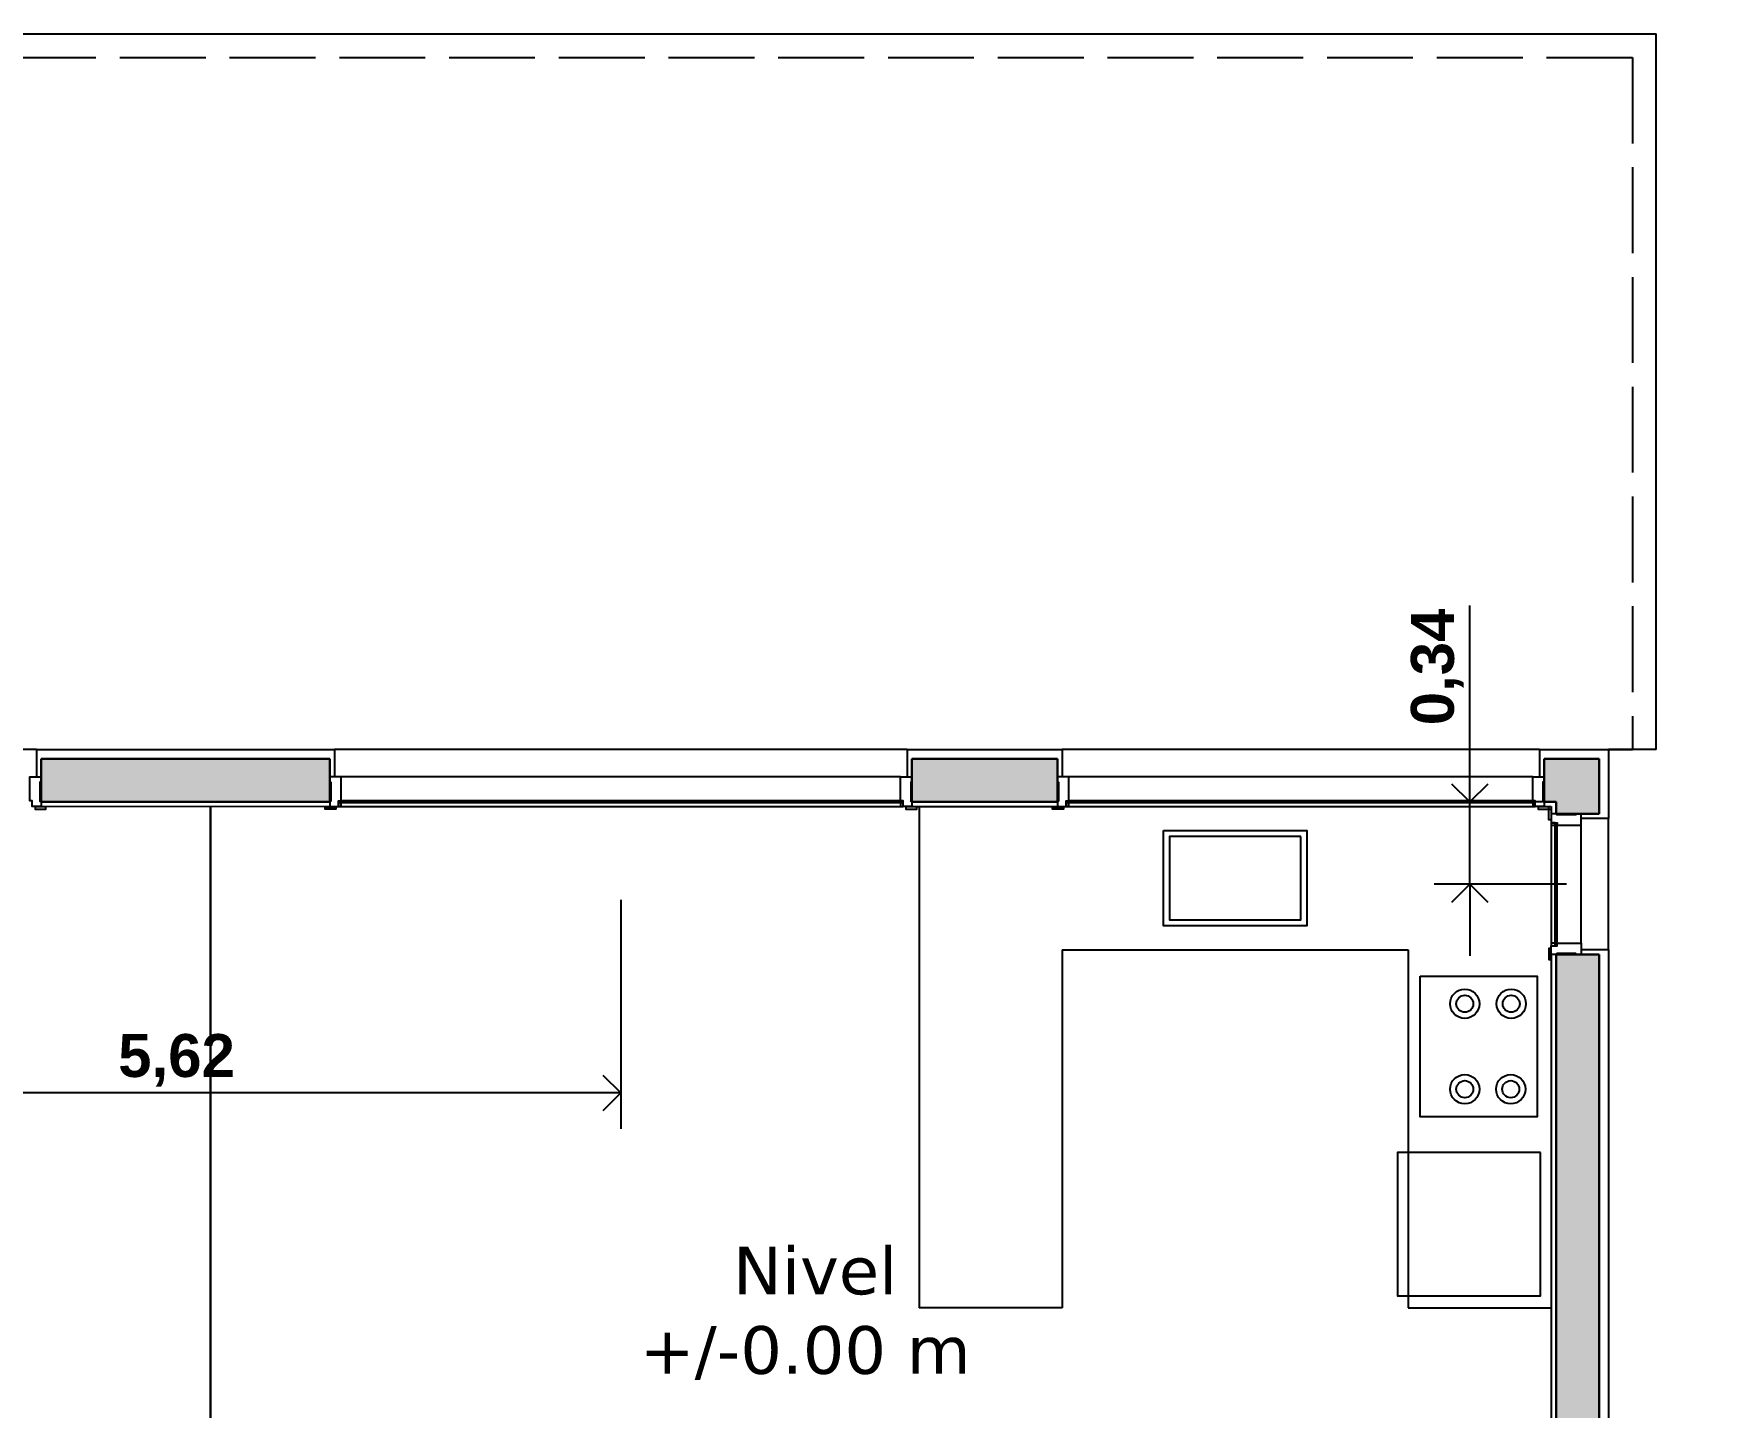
# Model space of a CAD drawing. Header units: millimetres. Extents: x 1416 to 3571, y 1446 to 1743.
# Drawn here: x 1526.49 to 1533.56, y 1492.82 to 1498.58 of the extents above; entities that cross this region are included whole.
import ezdxf

# ---------------------------------------------------------------- set-up
doc = ezdxf.new("R2010")
doc.units = ezdxf.units.MM
doc.header["$PDMODE"] = 3
doc.linetypes.add('ACAD_ISO02W100', pattern=[15, 12, -3])
doc.layers.add('01', color=50, linetype='Continuous', lineweight=30)
doc.layers.add('2-Muro 20', color=10, linetype='Continuous', lineweight=30)
for name, color, linetype in [('2 - Pisos', 252, 'Continuous'), ('2-Revoques', 7, 'Continuous'), ('2-Sanitarios', 86, 'Continuous'), ('3-Replanteo Carpinterías', 30, 'Continuous'), ('3-Ventanas', 7, 'Continuous')]:
    doc.layers.add(name, color=color, linetype=linetype)
doc.styles.add('SANSSERIFBOLD', font='sasb____.pfb')
doc.styles.get("Standard").update_dxf_attribs({"font": 'arial.ttf'})
doc.dimstyles.new('cota de flecha 1en100', dxfattribs={"dimtxt": 0.18, "dimasz": 0.15, "dimexe": 0.15, "dimexo": 0, "dimgap": 0.025, "dimtad": 1, "dimtxsty": 'SANSSERIFBOLD', "dimblk": 'OPEN90', "dimcen": 0.3, "dimadec": 0, "dimazin": 0, "dimtfac": 1, "dimtmove": 0, "dimatfit": 3, "dimldrblk": 'OPEN90', "dimfxl": 1, "dimarcsym": 0})

# ---------------------------------------------------------------- blocks, each defined once
blk = doc.blocks.new('_Open90')
at = {"color": 0, "linetype": 'ByBlock', "lineweight": -2}
for p, q in [((-0.5, 0.5), (0, 0)), ((0, 0), (-1, 0)), ((0, 0), (-0.5, -0.5))]:
    blk.add_line(p, q, dxfattribs=at)
blk = doc.blocks.new('*D44')
at = {"layer": '3-Replanteo Carpinterías', "color": 0, "lineweight": -2}
for p, q in [((1528.9553, 1494.9448), (1528.9553, 1493.986)), ((1523.3353, 1493.8014), (1523.3353, 1494.286)), ((1528.8053, 1494.136), (1523.4853, 1494.136))]:
    blk.add_line(p, q, dxfattribs=at)
at = {"layer": 'Defpoints', "color": 0}
for p in [(1528.9553, 1494.9448), (1523.3353, 1494.136), (1523.3353, 1493.8014)]:
    blk.add_point(p, dxfattribs=at)
at = {"layer": '3-Replanteo Carpinterías', "color": 0, "lineweight": -2, "xscale": 0.15, "yscale": 0.15, "zscale": 0.15, "rotation": 180}
blk.add_blockref('_Open90', (1523.3353, 1494.136), dxfattribs=at)
at = {"layer": '3-Replanteo Carpinterías', "color": 0, "lineweight": -2, "xscale": 0.15, "yscale": 0.15, "zscale": 0.15}
blk.add_blockref('_Open90', (1528.9553, 1494.136), dxfattribs=at)
at = {"layer": '3-Replanteo Carpinterías', "color": 0, "insert": (1527.0929, 1494.2726), "char_height": 0.18, "attachment_point": 5, "style": 'SANSSERIFBOLD'}
blk.add_mtext('5,62', dxfattribs=at)
blk = doc.blocks.new('*D49')
at = {"layer": '3-Replanteo Carpinterías', "color": 0, "lineweight": -2}
for p, q in [((1532.5137, 1495.5059), (1532.5137, 1496.179)), ((1532.8753, 1495.3559), (1532.3637, 1495.3559)), ((1532.5137, 1495.0109), (1532.5137, 1495.3559)), ((1532.9187, 1495.0109), (1532.3637, 1495.0109)), ((1532.5137, 1494.8609), (1532.5137, 1494.7109))]:
    blk.add_line(p, q, dxfattribs=at)
at = {"layer": 'Defpoints', "color": 0}
for p in [(1532.5137, 1495.3559), (1532.8753, 1495.3559), (1532.9187, 1495.0109)]:
    blk.add_point(p, dxfattribs=at)
at = {"layer": '3-Replanteo Carpinterías', "color": 0, "lineweight": -2, "xscale": 0.15, "yscale": 0.15, "zscale": 0.15}
for p, rotation in [((1532.5137, 1495.3559), 270), ((1532.5137, 1495.0109), 90)]:
    blk.add_blockref('_Open90', p, dxfattribs=dict(at, rotation=rotation))
at = {"layer": '3-Replanteo Carpinterías', "color": 0, "insert": (1532.3771, 1495.9216), "char_height": 0.18, "attachment_point": 5, "rotation": 90, "style": 'SANSSERIFBOLD'}
blk.add_mtext('0,34', dxfattribs=at)

msp = doc.modelspace()

# ---------------------------------------------------------------- hatches: boundary and pattern name
at = {"layer": '2-Muro 20'}
h = msp.add_hatch(dxfattribs=at)
h.set_pattern_fill('DOTS', color=256, scale=0.0125, style=0)
h.paths.add_polyline_path([(1530.7853, 1495.3559), (1530.7853, 1495.5359), (1530.1753, 1495.5359), (1530.1753, 1495.3559)])
h.paths.add_polyline_path([(1533.0553, 1495.5359), (1532.8253, 1495.5359), (1532.8253, 1495.3559), (1532.8753, 1495.3559), (1532.8753, 1495.3059), (1533.0553, 1495.3059)])
h.paths.add_polyline_path([(1532.8753, 1492.3159), (1533.0553, 1492.3159), (1533.0553, 1494.7159), (1532.8753, 1494.7159)])
h.paths.add_polyline_path([(1533.5553, 1492.3159), (1533.3753, 1492.3159), (1533.3753, 1491.3559), (1533.5553, 1491.3559)])
h.paths.add_polyline_path([(1533.5553, 1490.4559), (1533.5553, 1490.6159), (1533.3753, 1490.6159), (1533.3753, 1490.4559)])
h.paths.add_polyline_path([(1523.1553, 1492.0559), (1523.3353, 1492.0559), (1523.3353, 1494.4659), (1523.1553, 1494.4659)])
h.paths.add_polyline_path([(1524.0853, 1495.3559), (1524.0853, 1495.5359), (1523.1553, 1495.5359), (1523.1553, 1495.3059), (1523.3353, 1495.3059), (1523.3353, 1495.3559)])
h.paths.add_polyline_path([(1526.5253, 1495.5359), (1526.5253, 1495.3559), (1527.7353, 1495.3559), (1527.7353, 1495.5359)])
h.paths.add_polyline_path([(1526.5253, 1490.5659), (1526.5253, 1490.3859), (1527.5353, 1490.3859), (1527.5353, 1490.5659)])
h.paths.add_polyline_path([(1524.0853, 1490.3859), (1524.0853, 1490.5659), (1523.3353, 1490.5659), (1523.3353, 1491.2159), (1523.1553, 1491.2159), (1523.1553, 1490.3859)])

# ---------------------------------------------------------------- linework, layer by layer
at = {"color": 2, "linetype": 'ACAD_ISO02W100', "ltscale": 0.03}
for p, q in [((1522.7153, 1498.4759), (1533.1953, 1498.4759)), ((1533.1953, 1498.4759), (1533.1953, 1495.5759))]:
    msp.add_line(p, q, dxfattribs=at)
at = {"color": 2}
msp.add_line((1533.0953, 1495.5759), (1533.1953, 1495.5759), dxfattribs=at)
at = {"layer": '01'}
msp.add_lwpolyline([(1527.2353, 1490.5859), (1527.2355, 1495.3357)], dxfattribs=at)
at = {"layer": '2 - Pisos'}
for p, q in [((1522.9153, 1498.5759), (1533.2953, 1498.5759)), ((1533.2953, 1495.5759), (1533.2953, 1498.5759)), ((1533.2953, 1495.5759), (1533.0953, 1495.5759))]:
    msp.add_line(p, q, dxfattribs=at)
at = {"layer": '2-Muro 20'}
for p, q in [((1526.5253, 1495.3559), (1526.5253, 1495.5359)), ((1526.5253, 1495.5359), (1527.7353, 1495.5359)), ((1527.7353, 1495.3559), (1527.7353, 1495.5359)), ((1527.7353, 1495.3559), (1527.7353, 1495.5359)), ((1530.1753, 1495.3559), (1530.1753, 1495.5359)), ((1530.1753, 1495.5359), (1530.7853, 1495.5359)), ((1530.1753, 1495.3559), (1530.1753, 1495.5359)), ((1530.7853, 1495.3559), (1530.7853, 1495.5359)), ((1532.8253, 1495.3559), (1532.8253, 1495.5359)), ((1532.8253, 1495.5359), (1533.0553, 1495.5359)), ((1533.0553, 1495.5359), (1533.0553, 1495.3059)), ((1526.5253, 1495.3559), (1527.7353, 1495.3559)), ((1530.1753, 1495.3559), (1530.7853, 1495.3559)), ((1532.8253, 1495.3559), (1532.8753, 1495.3559)), ((1532.8753, 1495.3559), (1532.8753, 1495.3059)), ((1532.8753, 1495.3059), (1533.0553, 1495.3059)), ((1532.8753, 1494.7159), (1533.0553, 1494.7159)), ((1532.8753, 1494.7159), (1532.8753, 1492.3159)), ((1533.0553, 1494.7159), (1533.0553, 1492.3159))]:
    msp.add_line(p, q, dxfattribs=at)
at = {"layer": '2-Revoques'}
for p, q in [((1526.5053, 1495.5759), (1527.7553, 1495.5759)), ((1530.1553, 1495.5759), (1530.8053, 1495.5759)), ((1532.8053, 1495.5759), (1533.0953, 1495.5759)), ((1533.0953, 1495.5759), (1533.0953, 1495.2859)), ((1532.8253, 1495.3359), (1532.8553, 1495.3359)), ((1532.8553, 1495.3359), (1532.8553, 1495.3059)), ((1532.8553, 1494.7159), (1532.8553, 1492.3359)), ((1533.0953, 1494.7359), (1533.0953, 1492.3559))]:
    msp.add_line(p, q, dxfattribs=at)
for points in [[(1526.5053, 1495.5759), (1526.5053, 1495.4609), (1526.5253, 1495.4609), (1526.5253, 1495.3355)], [(1527.7553, 1495.5759), (1527.7553, 1495.4609), (1527.7353, 1495.4609), (1527.7353, 1495.3355), (1526.5253, 1495.3359)], [(1530.1553, 1495.5759), (1530.1553, 1495.4609), (1530.1753, 1495.4609), (1530.1753, 1495.3359), (1530.7853, 1495.3359)], [(1530.8053, 1495.5759), (1530.8053, 1495.4609), (1530.7853, 1495.4609), (1530.7853, 1495.3355)], [(1532.8053, 1495.5759), (1532.8053, 1495.4609), (1532.8253, 1495.4609), (1532.8253, 1495.3355)], [(1533.0953, 1495.2859), (1532.9803, 1495.2859), (1532.9803, 1495.3059), (1532.8553, 1495.3059)], [(1533.0953, 1494.7359), (1532.9803, 1494.7359), (1532.9803, 1494.7159), (1532.8548, 1494.7159)]]:
    msp.add_lwpolyline(points, dxfattribs=at)
at = {"layer": '2-Sanitarios'}
for p, q in [((1530.2053, 1495.3359), (1530.2053, 1493.2359)), ((1530.8053, 1494.7359), (1532.2553, 1494.7359)), ((1530.8053, 1494.7359), (1530.8053, 1493.2359)), ((1532.2553, 1494.7359), (1532.2553, 1493.2359)), ((1530.8053, 1493.2359), (1530.2053, 1493.2359)), ((1532.2553, 1493.2359), (1532.8553, 1493.2359))]:
    msp.add_line(p, q, dxfattribs=at)
for points in [[(1531.2303, 1495.2359), (1531.8303, 1495.2359), (1531.8303, 1494.8359), (1531.2303, 1494.8359)], [(1531.8053, 1495.2109), (1531.2553, 1495.2109), (1531.2553, 1494.8609), (1531.8053, 1494.8609)], [(1532.3053, 1494.6254), (1532.7965, 1494.6254), (1532.7965, 1494.0359), (1532.3053, 1494.0359)], [(1532.8103, 1493.8859), (1532.2103, 1493.8859), (1532.2103, 1493.2859), (1532.8103, 1493.2859)]]:
    msp.add_lwpolyline(points, close=True, dxfattribs=at)
for centre, radius in [((1532.4927, 1494.5096), 0.0614), ((1532.6872, 1494.5096), 0.0614), ((1532.4927, 1494.5096), 0.0357), ((1532.6872, 1494.5096), 0.0357), ((1532.4927, 1494.1517), 0.0614), ((1532.6851, 1494.1517), 0.0614), ((1532.4927, 1494.1517), 0.0357), ((1532.6851, 1494.1517), 0.0357)]:
    msp.add_circle(centre, radius, dxfattribs=at)
at = {"layer": '3-Ventanas'}
for p, q in [((1526.5053, 1495.5759), (1524.1053, 1495.5759)), ((1530.1553, 1495.5759), (1527.7553, 1495.5759)), ((1532.8053, 1495.5759), (1530.8053, 1495.5759)), ((1530.1281, 1495.4609), (1527.7824, 1495.4609)), ((1532.7781, 1495.4609), (1530.8324, 1495.4609)), ((1527.7824, 1495.3359), (1530.1281, 1495.3359)), ((1530.8324, 1495.3359), (1532.7781, 1495.3359)), ((1532.8553, 1495.2587), (1532.8553, 1494.7631)), ((1532.9803, 1494.7631), (1532.9803, 1495.2587)), ((1533.0953, 1494.7359), (1533.0953, 1495.2859))]:
    msp.add_line(p, q, dxfattribs=at)
at = {"layer": '3-Ventanas', "color": 1}
for p, q in [((1527.7744, 1495.3594), (1527.7744, 1495.3544)), ((1527.7844, 1495.3594), (1530.1261, 1495.3594)), ((1527.7844, 1495.3544), (1530.1261, 1495.3544)), ((1530.1361, 1495.3594), (1530.1361, 1495.3544)), ((1530.8244, 1495.3594), (1530.8244, 1495.3544)), ((1530.8344, 1495.3594), (1532.7761, 1495.3594)), ((1530.8344, 1495.3544), (1532.7761, 1495.3544)), ((1532.7861, 1495.3594), (1532.7861, 1495.3544)), ((1532.8788, 1495.2667), (1532.8738, 1495.2667)), ((1532.8738, 1495.2567), (1532.8738, 1494.7651)), ((1532.8788, 1495.2567), (1532.8788, 1494.7651)), ((1532.8788, 1494.7551), (1532.8738, 1494.7551))]:
    msp.add_line(p, q, dxfattribs=at)
at = {"layer": '3-Ventanas', "color": 252}
for p, q in [((1530.1281, 1495.3608), (1527.7824, 1495.3608)), ((1532.7781, 1495.3608), (1530.8324, 1495.3608)), ((1532.8802, 1494.7631), (1532.8802, 1495.2587))]:
    msp.add_line(p, q, dxfattribs=at)
at = {"layer": '3-Ventanas', "color": 251}
for p, q in [((1530.1281, 1495.3525), (1527.7824, 1495.3525)), ((1532.7781, 1495.3525), (1530.8324, 1495.3525)), ((1532.8718, 1494.7631), (1532.8718, 1495.2587))]:
    msp.add_line(p, q, dxfattribs=at)
at = {"layer": '3-Ventanas', "color": 2}
for points in [[(1526.4781, 1495.4609), (1526.4781, 1495.4609), (1526.4781, 1495.4609), (1526.5253, 1495.4609), (1526.5253, 1495.4384), (1526.5204, 1495.4384), (1526.5204, 1495.3584), (1526.5253, 1495.3584), (1526.5253, 1495.3359), (1526.5253, 1495.3359), (1526.4881, 1495.3359), (1526.4881, 1495.3359), (1526.4881, 1495.3359), (1526.4881, 1495.3359), (1526.4881, 1495.3608), (1526.4781, 1495.3608), (1526.4781, 1495.3608), (1526.4781, 1495.3608), (1526.4781, 1495.4609)], [(1527.7824, 1495.4609), (1527.7824, 1495.4609), (1527.7824, 1495.4609), (1527.7353, 1495.4609), (1527.7353, 1495.4384), (1527.7401, 1495.4384), (1527.7401, 1495.3584), (1527.7353, 1495.3584), (1527.7353, 1495.3359), (1527.7353, 1495.3359), (1527.7724, 1495.3359), (1527.7724, 1495.3359), (1527.7724, 1495.3359), (1527.7724, 1495.3359), (1527.7724, 1495.3608), (1527.7824, 1495.3608), (1527.7824, 1495.3608), (1527.7824, 1495.3608), (1527.7824, 1495.4609)], [(1530.1281, 1495.4609), (1530.1281, 1495.4609), (1530.1281, 1495.4609), (1530.1753, 1495.4609), (1530.1753, 1495.4384), (1530.1704, 1495.4384), (1530.1704, 1495.3584), (1530.1753, 1495.3584), (1530.1753, 1495.3359), (1530.1753, 1495.3359), (1530.1381, 1495.3359), (1530.1381, 1495.3359), (1530.1381, 1495.3359), (1530.1381, 1495.3359), (1530.1381, 1495.3608), (1530.1281, 1495.3608), (1530.1281, 1495.3608), (1530.1281, 1495.3608), (1530.1281, 1495.4609)], [(1530.8324, 1495.4609), (1530.8324, 1495.4609), (1530.8324, 1495.4609), (1530.7853, 1495.4609), (1530.7853, 1495.4384), (1530.7901, 1495.4384), (1530.7901, 1495.3584), (1530.7853, 1495.3584), (1530.7853, 1495.3359), (1530.7853, 1495.3359), (1530.8224, 1495.3359), (1530.8224, 1495.3359), (1530.8224, 1495.3359), (1530.8224, 1495.3359), (1530.8224, 1495.3608), (1530.8324, 1495.3608), (1530.8324, 1495.3608), (1530.8324, 1495.3608), (1530.8324, 1495.4609)], [(1532.7781, 1495.4609), (1532.7781, 1495.4609), (1532.7781, 1495.4609), (1532.8253, 1495.4609), (1532.8253, 1495.4384), (1532.8204, 1495.4384), (1532.8204, 1495.3584), (1532.8253, 1495.3584), (1532.8253, 1495.3359), (1532.8253, 1495.3359), (1532.7881, 1495.3359), (1532.7881, 1495.3359), (1532.7881, 1495.3359), (1532.7881, 1495.3359), (1532.7881, 1495.3608), (1532.7781, 1495.3608), (1532.7781, 1495.3608), (1532.7781, 1495.3608), (1532.7781, 1495.4609)], [(1526.5453, 1495.3355), (1526.5003, 1495.3355), (1526.5003, 1495.3258), (1526.5453, 1495.3258), (1526.5453, 1495.3355)], [(1527.7152, 1495.3355), (1527.7602, 1495.3355), (1527.7602, 1495.3258), (1527.7152, 1495.3258), (1527.7152, 1495.3355)], [(1530.1953, 1495.3355), (1530.1503, 1495.3355), (1530.1503, 1495.3258), (1530.1953, 1495.3258), (1530.1953, 1495.3355)], [(1530.7652, 1495.3355), (1530.8102, 1495.3355), (1530.8102, 1495.3258), (1530.7652, 1495.3258), (1530.7652, 1495.3355)], [(1532.8453, 1495.3355), (1532.8003, 1495.3355), (1532.8003, 1495.3258), (1532.8453, 1495.3258), (1532.8453, 1495.3355)], [(1532.8548, 1495.3259), (1532.8548, 1495.2809), (1532.8452, 1495.2809), (1532.8452, 1495.3259), (1532.8548, 1495.3259)], [(1532.9803, 1495.2587), (1532.9803, 1495.2587), (1532.9803, 1495.2587), (1532.9803, 1495.3059), (1532.9578, 1495.3059), (1532.9578, 1495.301), (1532.8778, 1495.301), (1532.8778, 1495.3059), (1532.8553, 1495.3059), (1532.8553, 1495.3059), (1532.8553, 1495.2687), (1532.8553, 1495.2687), (1532.8553, 1495.2687), (1532.8553, 1495.2687), (1532.8802, 1495.2687), (1532.8802, 1495.2587), (1532.8802, 1495.2587), (1532.8802, 1495.2587), (1532.9803, 1495.2587)], [(1532.9803, 1494.7631), (1532.9803, 1494.7631), (1532.9803, 1494.7631), (1532.9803, 1494.7159), (1532.9578, 1494.7159), (1532.9578, 1494.7208), (1532.8778, 1494.7208), (1532.8778, 1494.7159), (1532.8553, 1494.7159), (1532.8553, 1494.7159), (1532.8553, 1494.7531), (1532.8553, 1494.7531), (1532.8553, 1494.7531), (1532.8553, 1494.7531), (1532.8802, 1494.7531), (1532.8802, 1494.7631), (1532.8802, 1494.7631), (1532.8802, 1494.7631), (1532.9803, 1494.7631)], [(1532.8548, 1494.6959), (1532.8548, 1494.7409), (1532.8452, 1494.7409), (1532.8452, 1494.6959), (1532.8548, 1494.6959)]]:
    msp.add_lwpolyline(points, dxfattribs=at)
for points in [[(1527.7724, 1495.3359), (1527.7824, 1495.3359), (1527.7824, 1495.3525), (1527.7724, 1495.3525)], [(1530.1281, 1495.3359), (1530.1381, 1495.3359), (1530.1381, 1495.3525), (1530.1281, 1495.3525)], [(1530.8224, 1495.3359), (1530.8324, 1495.3359), (1530.8324, 1495.3525), (1530.8224, 1495.3525)], [(1532.7781, 1495.3359), (1532.7881, 1495.3359), (1532.7881, 1495.3525), (1532.7781, 1495.3525)], [(1532.8553, 1495.2687), (1532.8553, 1495.2587), (1532.8718, 1495.2587), (1532.8718, 1495.2687)], [(1532.8553, 1494.7631), (1532.8553, 1494.7531), (1532.8718, 1494.7531), (1532.8718, 1494.7631)]]:
    msp.add_lwpolyline(points, close=True, dxfattribs=at)
at = {"layer": '3-Ventanas', "color": 1}
for points in [[(1527.7844, 1495.3594), (1527.7744, 1495.3594), (1527.7744, 1495.3544), (1527.7844, 1495.3544)], [(1530.1261, 1495.3594), (1530.1361, 1495.3594), (1530.1361, 1495.3544), (1530.1261, 1495.3544)], [(1530.8344, 1495.3594), (1530.8244, 1495.3594), (1530.8244, 1495.3544), (1530.8344, 1495.3544)], [(1532.7761, 1495.3594), (1532.7861, 1495.3594), (1532.7861, 1495.3544), (1532.7761, 1495.3544)], [(1532.8788, 1495.2567), (1532.8788, 1495.2667), (1532.8738, 1495.2667), (1532.8738, 1495.2567)], [(1532.8788, 1494.7651), (1532.8788, 1494.7551), (1532.8738, 1494.7551), (1532.8738, 1494.7651)]]:
    msp.add_lwpolyline(points, dxfattribs=at)

# ---------------------------------------------------------------- texts
at = {"layer": '2 - Pisos', "color": 7, "insert": (1525.2667, 1493.492), "char_height": 0.2, "width": 8.948165, "attachment_point": 1}
msp.add_mtext('\\pi4.1584;{\\fVerdana|b0|i0|c0|p34;Nivel \\P\\pi3.7681;+/-0.00 m}', dxfattribs=at)

# ---------------------------------------------------------------- dimensions: what is measured, and where the dimension line sits
at = {"layer": '3-Replanteo Carpinterías'}
for base, p1, p2, angle, picture, middle in [((1532.5137058256, 1495.3559041153), (1532.9186527416, 1495.0109041154), (1532.8752560969, 1495.3559041153), 270, '*D49', (1532.5137058256, 1495.9215566133)), ((1523.3353, 1494.136), (1528.9553, 1494.9448), (1523.3353, 1493.8014), 180, '*D44', (1527.0929, 1494.136))]:
    dim = msp.add_linear_dim(base=base, p1=p1, p2=p2, angle=angle, dimstyle='cota de flecha 1en100', dxfattribs=at)
    dim.commit()
    dim.dimension.update_dxf_attribs({"geometry": picture, "text_midpoint": middle, "dimtype": 160})

doc.saveas('drawing.dxf')
